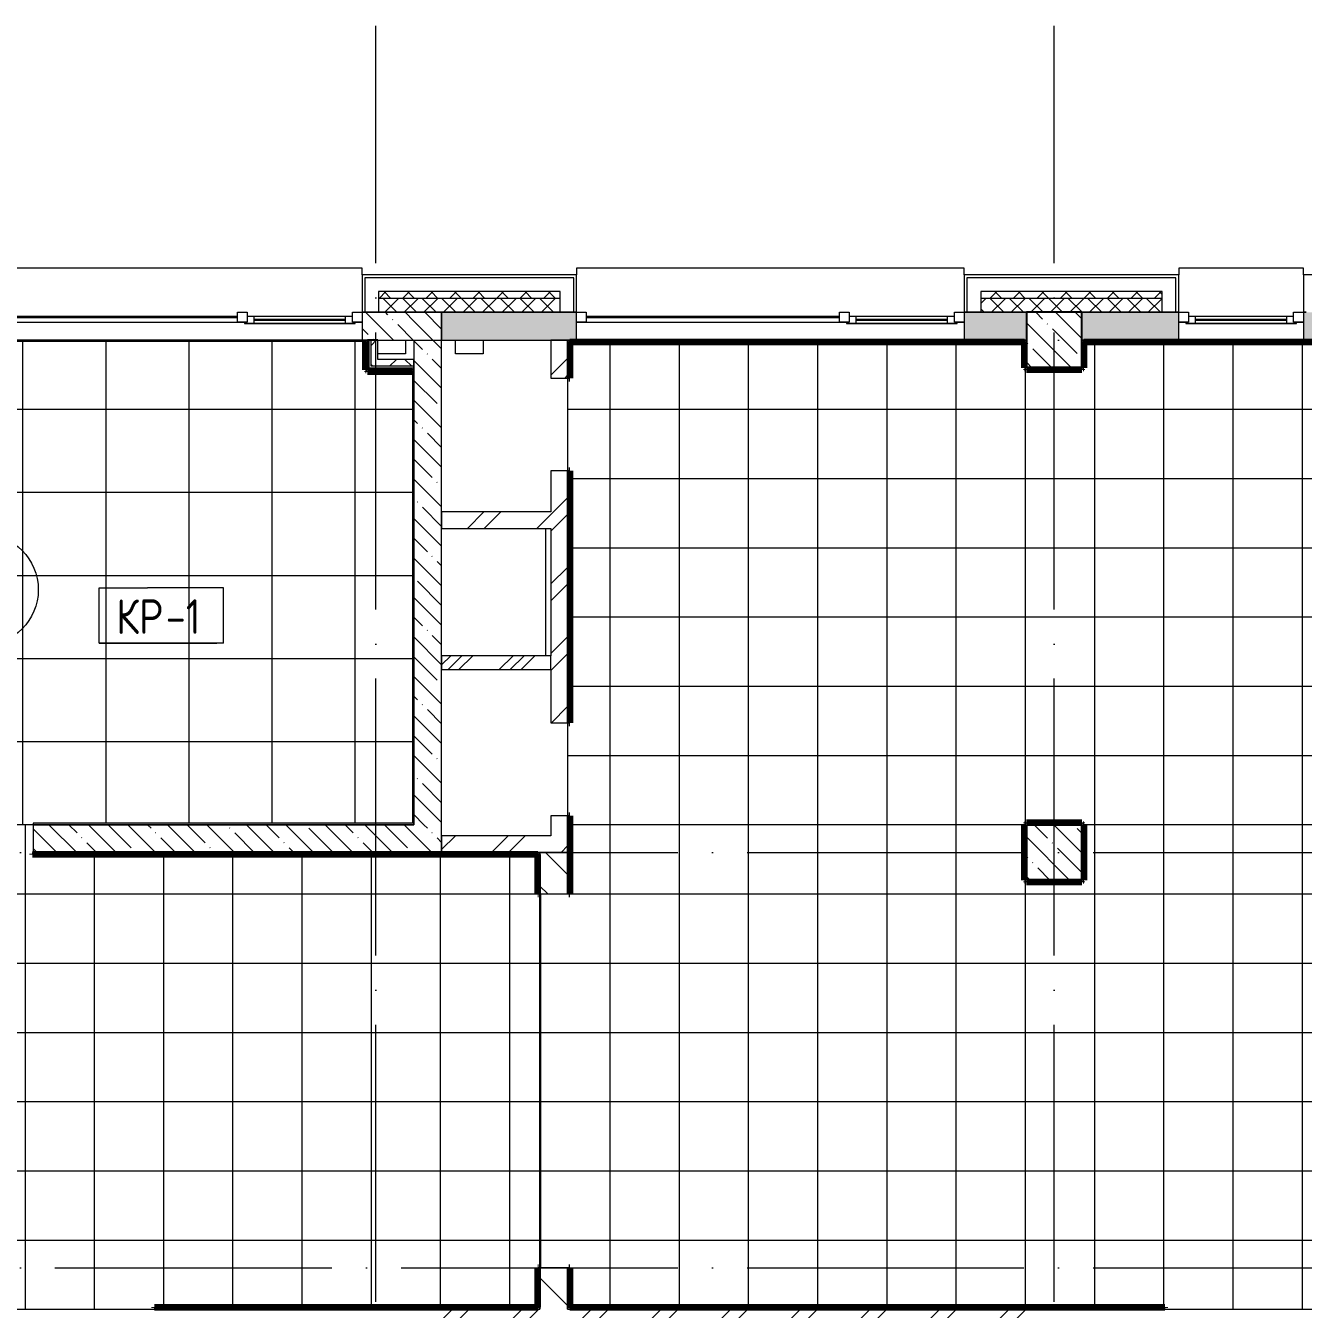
# Model space of a CAD drawing. Header units: millimetres. Extents: x 97 to 215964, y -4577 to 60645.
# Drawn here: x 87518 to 96748, y 51375 to 60645 of the extents above; entities that cross this region are included whole.
import ezdxf

# ---------------------------------------------------------------- set-up
doc = ezdxf.new("R2010")
doc.units = ezdxf.units.MM
doc.linetypes.add('ADSK_Линия сетки', pattern=[2500, 2000, -250, 0, -250])
for name, color, linetype, lineweight in [('A-AREA-____-IDEN', 2, 'Continuous', 20), ('A-FLOR-____-IDEN', 11, 'Continuous', 20), ('A-FLOR-____-OTLN', 192, 'Continuous', 9), ('A-FLOR-____-PATT', 8, 'Continuous', 9), ('A-GLAZ-____-MCUT', 151, 'Continuous', 9), ('A-GLAZ-____-OTLN', 151, 'Continuous', 9), ('A-WALL-____-MCUT', 113, 'Continuous', 9), ('A-WALL-____-PATT', 111, 'Continuous', 9), ('A-WALL-FNSH-MCUT', 113, 'Continuous', 9), ('I-WALL-____-OTLN', 2, 'Continuous', 9), ('S-COLS-____-MCUT', 52, 'Continuous', 9), ('S-COLS-____-OTLN', 52, 'Continuous', 9), ('S-GRID-____-OTLN', 1, 'Continuous', 9)]:
    doc.layers.add(name, color=color, linetype=linetype, lineweight=lineweight)
doc.styles.add('GOST Common', font='GOST_Common.ttf', dxfattribs={"width": 0.9, "height": 250})
pattern_1 = [(45, (0, 0), (-251.4472, 251.4472), []), (45, (0, 381), (-251.4472, 251.4472), [])]
pattern_2 = [(135, (0, 0), (-142.5612, -142.5612), []), (135, (142.56, 0), (-142.5612, -142.5612), [252.016, -50.403, 3.353, -47.05])]
pattern_3 = [(45, (0, 0), (-141.42136, 141.42136), []), (135, (0, 0), (-141.42136, -141.42136), [])]

# ---------------------------------------------------------------- blocks, each defined once
blk = doc.blocks.new('Окно_СКБ_1Ст1 - 120_Окно_СКБ_1Ст_900_ОК3л-29018700-О_АИ_ПП_8_400_Целиком')
at = {"layer": 'A-GLAZ-____-MCUT', "color": 90}
for p, q in [((-450, -195), (-450, -125)), ((-450, -125), (-380, -125)), ((-380, -125), (-380, -195)), ((380, -155), (-380, -155)), ((-380, -155), (-380, -195)), ((-330, -205), (-330, -155)), ((330, -205), (330, -155)), ((380, -195), (380, -125)), ((380, -125), (450, -125)), ((380, -195), (380, -155)), ((450, -125), (450, -195)), ((-380, -195), (-450, -195)), ((-380, -195), (-400, -195)), ((-400, -195), (-400, -205)), ((-400, -205), (400, -205)), ((400, -205), (-400, -205)), ((450, -195), (380, -195)), ((400, -195), (380, -195)), ((400, -205), (400, -195))]:
    blk.add_line(p, q, dxfattribs=at)
at = {"layer": 'A-GLAZ-____-MCUT', "color": 10, "lineweight": 5}
for p, q in [((-330, -175), (330, -175)), ((330, -185), (-330, -185))]:
    blk.add_line(p, q, dxfattribs=at)
at = {"layer": 'A-GLAZ-____-OTLN', "color": 10, "lineweight": 5}
for p, q in [((-450, -195), (-400, -195)), ((400, -195), (450, -195))]:
    blk.add_line(p, q, dxfattribs=at)
blk = doc.blocks.new('Окно_СКБ_2Ст1 - Окно_СКБ_2Ст_2800_ОК11-29018754-О_АИ_ПП_8_400_Целиком')
at = {"layer": 'A-GLAZ-____-MCUT', "color": 90}
for p, q in [((-1400, -195), (-1400, -125)), ((-1400, -125), (-1330, -125)), ((-1330, -125), (-1330, -195)), ((500, -195), (500, -125)), ((500, -125), (570, -125)), ((570, -125), (570, -195)), ((1330, -155), (570, -155)), ((570, -155), (570, -195)), ((620, -205), (620, -155)), ((1280, -205), (1280, -155)), ((1330, -195), (1330, -125)), ((1330, -125), (1400, -125)), ((1330, -195), (1330, -155)), ((1400, -125), (1400, -195)), ((-1330, -195), (-1400, -195)), ((570, -195), (500, -195)), ((570, -195), (550, -195)), ((550, -195), (550, -205)), ((550, -205), (1350, -205)), ((1350, -205), (550, -205)), ((1400, -195), (1330, -195)), ((1350, -195), (1330, -195)), ((1350, -205), (1350, -195))]:
    blk.add_line(p, q, dxfattribs=at)
at = {"layer": 'A-GLAZ-____-MCUT', "color": 10, "lineweight": 5}
for p, q in [((500, -155), (-1330, -155)), ((500, -165), (-1330, -165)), ((620, -175), (1280, -175)), ((1280, -185), (620, -185))]:
    blk.add_line(p, q, dxfattribs=at)
at = {"layer": 'A-GLAZ-____-OTLN', "color": 10, "lineweight": 5}
for p, q in [((-1400, -195), (550, -195)), ((1350, -195), (1400, -195))]:
    blk.add_line(p, q, dxfattribs=at)
blk = doc.blocks.new('Окно_СКБ_2Ст1 - Окно_СКБ_2Ст_2800_ОК12-29019270-О_АИ_ПП_8_400_Целиком')
at = {"layer": 'A-GLAZ-____-MCUT', "color": 90}
for p, q in [((-1400, -195), (-1400, -125)), ((-1400, -125), (-1330, -125)), ((-1330, -125), (-1330, -195)), ((500, -195), (500, -125)), ((500, -125), (570, -125)), ((570, -125), (570, -195)), ((1330, -155), (570, -155)), ((570, -155), (570, -195)), ((620, -205), (620, -155)), ((1280, -205), (1280, -155)), ((1330, -195), (1330, -125)), ((1330, -125), (1400, -125)), ((1330, -195), (1330, -155)), ((1400, -125), (1400, -195)), ((-1330, -195), (-1400, -195)), ((570, -195), (500, -195)), ((570, -195), (550, -195)), ((550, -195), (550, -205)), ((550, -205), (1350, -205)), ((1350, -205), (550, -205)), ((1400, -195), (1330, -195)), ((1350, -195), (1330, -195)), ((1350, -205), (1350, -195))]:
    blk.add_line(p, q, dxfattribs=at)
at = {"layer": 'A-GLAZ-____-MCUT', "color": 10, "lineweight": 5}
for p, q in [((500, -155), (-1330, -155)), ((500, -165), (-1330, -165)), ((620, -175), (1280, -175)), ((1280, -185), (620, -185))]:
    blk.add_line(p, q, dxfattribs=at)
at = {"layer": 'A-GLAZ-____-OTLN', "color": 10, "lineweight": 5}
for p, q in [((-1400, -195), (550, -195)), ((1350, -195), (1400, -195))]:
    blk.add_line(p, q, dxfattribs=at)
blk = doc.blocks.new('WNW_Отлив1 - Отлив_металлический 2-28596055-О_АИ_ПП_8_400_Целиком')
at = {"layer": 'A-GLAZ-____-OTLN', "color": 10, "lineweight": 5}
for p, q in [((450, 320), (-450, 320)), ((-450, 320), (-450, 270)), ((450, 270), (450, 320))]:
    blk.add_line(p, q, dxfattribs=at)
blk = doc.blocks.new('WNW_Отлив1 - Отлив_металлический 2-28596384-О_АИ_ПП_8_400_Целиком')
at = {"layer": 'A-GLAZ-____-OTLN', "color": 10, "lineweight": 5}
for p, q in [((1400, 320), (-1400, 320)), ((-1400, 320), (-1400, 270)), ((1400, 270), (1400, 320))]:
    blk.add_line(p, q, dxfattribs=at)
blk = doc.blocks.new('BSC_Колонна _Прямоугольная - 400x400-V46-О_АИ_ПП_8_400_Целиком')
at = {"layer": 'S-COLS-____-OTLN', "lineweight": 5}
h = blk.add_hatch(dxfattribs=at)
h.set_pattern_fill('FP_55', color=256, style=0, pattern_type=2)
h.set_pattern_definition([(135, (-36149.98, -54675), (-142.5619, -142.5619), []), (135, (-36007.42, -54675), (-142.5619, -142.5619), [252.016, -50.403, 3.353, -47.05])])
h.paths.add_polyline_path([(-200, -200), (200, -200), (200, 200), (-200, 200)])
at = {"layer": 'S-COLS-____-MCUT', "color": 130, "lineweight": 25}
for p, q in [((200, 200), (-200, 200)), ((-200, 200), (-200, -200)), ((200, -200), (200, 200)), ((-200, -200), (200, -200))]:
    blk.add_line(p, q, dxfattribs=at)
blk = doc.blocks.new('BSC_Колонна _Прямоугольная - 400x400-V52-О_АИ_ПП_8_400_Целиком')
at = {"layer": 'S-COLS-____-OTLN', "lineweight": 5}
h = blk.add_hatch(dxfattribs=at)
h.set_pattern_fill('FP_61', color=256, style=0, pattern_type=2)
h.set_pattern_definition([(135, (-36149.98, -58375), (-142.5619, -142.5619), []), (135, (-36007.42, -58375), (-142.5619, -142.5619), [252.016, -50.403, 3.353, -47.05])])
h.paths.add_polyline_path([(-200, -200), (200, -200), (200, 200), (-200, 200), (-200, -116.8)])
at = {"layer": 'S-COLS-____-MCUT', "color": 130, "lineweight": 25}
for p, q in [((200, 200), (-200, 200)), ((-200, 200), (-200, -200)), ((200, -200), (200, 200)), ((-200, -200), (200, -200))]:
    blk.add_line(p, q, dxfattribs=at)
blk = doc.blocks.new('0083_СОШ675_АР_R22_rvt-1-О_АИ_ПП_8_400_Целиком')
at = {"layer": 'A-WALL-____-PATT', "lineweight": 5}
h = blk.add_hatch(dxfattribs=at)
h.set_pattern_fill('FP_9', color=10, style=0, pattern_type=2)
h.set_pattern_definition([(135, (0, 0), (-84.85281, -84.85281), []), (225, (0, 0), (84.85281, -84.85281), [])])
h.paths.add_polyline_path([(69260, 58675), (69260, 58725), (63140.2, 58725), (63140.2, 58675), (68654.6, 58675)])
h.paths.add_polyline_path([(61700.2, 58675), (61700.2, 58725), (61290, 58725), (61290, 58675), (61422.4, 58675)])
h.paths.add_polyline_path([(60150, 58675), (60150, 58725), (52970.2, 58725), (52970.2, 58675), (59850.2, 58675)])
h.paths.add_polyline_path([(49930.2, 58675), (49930.2, 58725), (48670.2, 58725), (48670.2, 58675), (49788.2, 58675)])
h.paths.add_polyline_path([(51070.2, 58675), (51480.2, 58675), (51480.2, 58725), (51070.2, 58725)])
h.paths.add_polyline_path([(44320.2, 58675), (45630.2, 58675), (45630.2, 58725), (44320.2, 58725)])
h.paths.add_polyline_path([(41280.2, 58675), (41280.2, 58725), (39970.2, 58725), (39970.2, 58675), (40983.8, 58675)])
h.paths.add_polyline_path([(36930, 58675), (36930, 58725), (35620.2, 58725), (35620.2, 58675), (36581.7, 58675)])
h.paths.add_polyline_path([(38468.3, 58675), (38480.2, 58675), (38480.2, 58725), (38070, 58725), (38070, 58675)])
h.paths.add_polyline_path([(32179.5, 58675), (32580.2, 58675), (32580.2, 58725), (31270, 58725), (31270, 58675), (31550.6, 58675)])
h.paths.add_polyline_path([(28230, 58675), (28230, 58725), (24015, 58725), (24015, 58675), (27148.5, 58675)])
h.paths.add_polyline_path([(22025, 58675), (22525, 58675), (22525, 58725), (22025, 58725)])
h.paths.add_polyline_path([(20885, 58675), (20885, 58725), (12870, 58725), (12870, 58675), (20859.7, 58675)])
h.paths.add_polyline_path([(9539.8, 58675), (9830, 58675), (9830, 58725), (8870, 58725), (8870, 58675), (8911, 58675)])
h.paths.add_polyline_path([(7430, 58675), (7430, 58725), (-350, 58725), (-350, 58675), (7024.3, 58675)])
h = blk.add_hatch(dxfattribs=at)
h.set_pattern_fill('FP_16', color=10, style=0, pattern_type=2)
h.set_pattern_definition([(45, (0, 0), (-70.71068, 70.71068), []), (135, (0, 0), (-70.71068, -70.71068), [])])
h.paths.add_polyline_path([(69260, 58575), (69260, 58675), (63140.2, 58675), (63140.2, 58575), (69050, 58575)])
h.paths.add_polyline_path([(61290, 58575), (61700.2, 58575), (61700.2, 58675), (61290, 58675)])
h.paths.add_polyline_path([(59250, 58575), (60150, 58575), (60150, 58675), (52970.2, 58675), (52970.2, 58575), (58850, 58575)])
h.paths.add_polyline_path([(51480.2, 58575), (51480.2, 58675), (51070.2, 58675), (51070.2, 58575)])
h.paths.add_polyline_path([(49650, 58575), (49650, 58575), (49930.2, 58575), (49930.2, 58675), (48670.2, 58675), (48670.2, 58575), (49159.3, 58575)])
h.paths.add_polyline_path([(45350, 58575), (45350, 58575), (45630.2, 58575), (45630.2, 58675), (44320.2, 58675), (44320.2, 58575), (44757.1, 58575)])
h.paths.add_polyline_path([(41250, 58575), (41280.2, 58575), (41280.2, 58675), (39970.2, 58675), (39970.2, 58575), (40983.8, 58575)])
h.paths.add_polyline_path([(38468.3, 58575), (38480.2, 58575), (38480.2, 58675), (38070, 58675), (38070, 58575)])
h.paths.add_polyline_path([(36930, 58575), (36930, 58675), (35620.2, 58675), (35620.2, 58575), (36581.7, 58575)])
h.paths.add_polyline_path([(31725, 58575), (32580.2, 58575), (32580.2, 58675), (31270, 58675), (31270, 58575), (31550.6, 58575)])
h.paths.add_polyline_path([(27075, 58575), (28230, 58575), (28230, 58675), (24015, 58675), (24015, 58575), (25890.7, 58575)])
h.paths.add_polyline_path([(22525, 58575), (22525, 58675), (22025, 58675), (22025, 58575), (22431.9, 58575)])
h.paths.add_polyline_path([(20859.7, 58575), (20885, 58575), (20885, 58675), (12870, 58675), (12870, 58575), (19601.9, 58575)])
h.paths.add_polyline_path([(8870, 58575), (9830, 58575), (9830, 58675), (8870, 58675)])
h.paths.add_polyline_path([(7024.3, 58575), (7430, 58575), (7430, 58675), (-300, 58675), (-300, 58575), (4508.8, 58575)])
h = blk.add_hatch(dxfattribs=at)
h.set_pattern_fill('FP_8', color=10, style=0, pattern_type=2)
h.set_pattern_definition(pattern_2)
h.paths.add_polyline_path([(31150, 58375), (31525, 58375), (31525, 58575), (31150, 58575)])
h.paths.add_polyline_path([(27075, 58375), (28350, 58375), (28350, 58575), (27075, 58575)])
h = blk.add_hatch(dxfattribs=at)
h.set_pattern_fill('FP_8', color=10, style=0, pattern_type=2)
h.set_pattern_definition(pattern_2)
h.paths.add_polyline_path([(31725, 54875), (31725, 58575), (31525, 58575), (31525, 54875)])
h = blk.add_hatch(dxfattribs=at)
h.set_pattern_fill('FP_69', color=10, style=0, pattern_type=2)
h.set_pattern_definition([(50, (0, 0), (364.3679, -31.8783), [38.1, -419.1]), (355, (0, 0), (-70.4859, 382.1133), [30.48, -335.28]), (100.451, (30.36, -2.66), (293.885, 350.2334), [32.38, -356.18]), (46.184, (0, 101.6), (542.1585, -84.0858), [57.15, -628.65]), (96.636, (45.2, 94.6), (474.805, 494.8554), [48.57, -534.27]), (351.184, (0, 101.6), (474.8102, 494.85), [45.72, -502.92]), (21, (50.8, 76.2), (303.2285, -204.5305), [38.1, -419.1]), (326, (50.8, 76.2), (123.6039, 368.376), [30.48, -335.28]), (71.451, (76.07, 59.16), (426.8341, 163.8427), [32.38, -356.18]), (37.5, (0, 0), (6.17665, 169.11015), [16.764, -314.452, 16.764, -323.596, -336.55]), (37.5, (0, 0), (6.17665, 169.11015), [-671.576, 16.764, -319.786]), (7.5, (0, 0), (133.63888, 200.3615), [16.764, -177.292, 16.764, -306.832, -128.27]), (7.5, (0, 0), (133.63888, 200.3615), [-517.652, 16.764, -111.506]), (327.5, (-113.28, 0), (271.18182, -11.45836), [16.764, -110.236, 16.764, -379.476, -525.78]), (327.5, (-113.28, 0), (271.18182, -11.45836), [-523.24, 16.764, -509.016]), (317.5, (-164.08, 0), (296.2585, 50.85285), [16.764, -148.336, 16.764, -246.38, -373.38]), (317.5, (-164.08, 0), (296.2585, 50.85285), [-428.244, 16.764, -356.616])])
h.paths.add_polyline_path([(69050, 58375), (69050, 58575), (63750, 58575), (63750, 58375), (68654.6, 58375)])
h.paths.add_polyline_path([(63309.1, 58375), (63350, 58375), (63350, 58575), (63020.2, 58575), (63020.2, 58375)])
h.paths.add_polyline_path([(61422.4, 58375), (61820.2, 58375), (61820.2, 58575), (61170, 58575), (61170, 58375)])
h.paths.add_polyline_path([(60270, 58375), (60270, 58575), (59250, 58575), (59250, 58375), (59850.2, 58375)])
h.paths.add_polyline_path([(58850, 58375), (58850, 58575), (54750, 58575), (54750, 58375), (58592.5, 58375)])
h.paths.add_polyline_path([(52850.2, 58375), (54350, 58375), (54350, 58575), (52850.2, 58575)])
h.paths.add_polyline_path([(51045.9, 58375), (51600.2, 58375), (51600.2, 58575), (50950.2, 58575), (50950.2, 58375)])
h.paths.add_polyline_path([(49650, 58375), (49650, 58575), (48550.2, 58575), (48550.2, 58375), (49159.3, 58375)])
h.paths.add_polyline_path([(50050, 58375), (50050.2, 58375), (50050, 58575)])
h.paths.add_polyline_path([(44757.1, 58375), (45350, 58375), (45350, 58575), (44200.2, 58575), (44200.2, 58375)])
h.paths.add_polyline_path([(41400.2, 58375), (41400.2, 58575), (41250, 58575), (41250, 58375)])
h.paths.add_polyline_path([(40355, 58375), (40850, 58375), (40850, 58575), (39850.2, 58575), (39850.2, 58375)])
h.paths.add_polyline_path([(37050, 58375), (37050, 58575), (36350, 58575), (36350, 58375), (36581.7, 58375)])
h.paths.add_polyline_path([(37950, 58375), (38600.2, 58375), (38600.2, 58575), (37950, 58575)])
h.paths.add_polyline_path([(35950, 58375), (35950, 58575), (35500.2, 58575), (35500.2, 58375)])
h.paths.add_polyline_path([(32700.2, 58375), (32700.2, 58575), (31725, 58575), (31725, 58375), (32179.5, 58375)])
h = blk.add_hatch(dxfattribs=at)
h.set_pattern_fill('FP_17', color=252, style=0, pattern_type=2)
h.set_pattern_definition(pattern_3)
h.paths.add_polyline_path([(31265, 58185), (31265, 58375.1), (31215, 58375.1), (31215, 58185)])
h = blk.add_hatch(dxfattribs=at)
h.set_pattern_fill('FP_7', color=10, style=0, pattern_type=2)
h.set_pattern_definition(pattern_1)
h.paths.add_polyline_path([(32635, 54795), (32635, 54940), (32515, 54940), (32515, 54795)])
h.paths.add_polyline_path([(32515, 55610), (32635, 55610), (32635, 57430), (32515, 57430), (32515, 55995)])
h.paths.add_polyline_path([(32635, 58100), (32635, 58375), (32515, 58375), (32515, 58100)])
h = blk.add_hatch(dxfattribs=at)
h.set_pattern_fill('FP_17', color=252, style=0, pattern_type=2)
h.set_pattern_definition(pattern_3)
h.paths.add_polyline_path([(31525, 58185), (31525, 58235), (31265, 58235), (31265, 58185)])
h = blk.add_hatch(dxfattribs=at)
h.set_pattern_fill('FP_7', color=10, style=0, pattern_type=2)
h.set_pattern_definition(pattern_1)
h.paths.add_polyline_path([(31725, 57015), (32515, 57015), (32515, 57135), (31725, 57135)])
h = blk.add_hatch(dxfattribs=at)
h.set_pattern_fill('FP_11', color=10, style=0, pattern_type=2)
h.set_pattern_definition([(45, (0, 0), (-224.5064, 224.5064), []), (45, (79.38, 0), (0, 449.0128), []), (45, (-79.38, 0), (0, 449.0128), [])])
h.paths.add_polyline_path([(31725, 55995), (32515, 55995), (32515, 56095), (31725, 56095)])
h = blk.add_hatch(dxfattribs=at)
h.set_pattern_fill('FP_8', color=10, style=0, pattern_type=2)
h.set_pattern_definition(pattern_2)
h.paths.add_polyline_path([(31725, 54675), (31725, 54875), (28775, 54875), (28775, 54675), (29664, 54675)])
h.paths.add_polyline_path([(26875, 54675), (27275, 54675), (27275, 54875), (26875, 54875), (26875, 54838.6)])
h = blk.add_hatch(dxfattribs=at)
h.set_pattern_fill('FP_7', color=10, style=0, pattern_type=2)
h.set_pattern_definition(pattern_1)
h.paths.add_polyline_path([(31725, 54675), (32635, 54675), (32635, 54795), (31725, 54795)])
h = blk.add_hatch(dxfattribs=at)
h.set_pattern_fill('FP_10', color=10, style=0, pattern_type=2)
h.set_pattern_definition([(135, (0, 0), (-141.42136, -141.42136), [])])
h.paths.add_polyline_path([(32635, 51375), (32635, 51675), (32435, 51675), (32435, 51375), (32494, 51375)])
h.paths.add_polyline_path([(32635, 54375), (32635, 54675), (32435, 54675), (32435, 54375)])
h = blk.add_hatch(dxfattribs=at)
h.set_pattern_fill('FP_7', color=10, style=0, pattern_type=2)
h.set_pattern_definition(pattern_1)
h.paths.add_polyline_path([(35950, 51125), (35950, 51375), (31460, 51375), (31460, 51125), (35830, 51125)])
at = {"layer": 'A-FLOR-____-OTLN', "color": 90}
for p, q in [((31265, 58374.8), (31464.8, 58374.8)), ((31464.8, 58374.8), (31464.8, 58274.8)), ((31825, 58274.8), (31825, 58374.8)), ((31825, 58374.8), (32025, 58374.8)), ((32025, 58374.8), (32025, 58274.8)), ((31464.8, 58274.8), (31265, 58274.8)), ((32025, 58274.8), (31825, 58274.8)), ((32475, 57015), (32475, 56095))]:
    blk.add_line(p, q, dxfattribs=at)
at = {"layer": 'A-WALL-____-MCUT', "color": 10, "lineweight": 5}
for p, q in [((31170, 58825), (31170, 58575)), ((32680.2, 58825), (31170, 58825)), ((32680.2, 58575), (32680.2, 58825)), ((35520.2, 58825), (35520.2, 58575)), ((37030, 58825), (35520.2, 58825)), ((37030, 58575), (37030, 58825)), ((31270, 58725), (31270, 58675)), ((32580.2, 58725), (31270, 58725)), ((32580.2, 58675), (32580.2, 58725)), ((35620.2, 58725), (35620.2, 58675)), ((36930, 58725), (35620.2, 58725)), ((36930, 58675), (36930, 58725)), ((31270, 58675), (31270, 58575)), ((32580.2, 58675), (31270, 58675)), ((32580.2, 58575), (32580.2, 58675)), ((35620.2, 58675), (35620.2, 58575)), ((36930, 58675), (35620.2, 58675)), ((36930, 58575), (36930, 58675)), ((31202.5, 58172.5), (31202.5, 58375.1)), ((31215, 58172.5), (31202.5, 58172.5)), ((31265, 58172.5), (31215, 58172.5)), ((31525, 58172.5), (31265, 58172.5)), ((32515, 55995), (32515, 56095)), ((32635, 54675), (32435, 54675))]:
    blk.add_line(p, q, dxfattribs=at)
at = {"layer": 'A-WALL-____-MCUT', "color": 50, "lineweight": 13}
for p, q in [((31150, 58575), (31170, 58575)), ((31150, 58575), (31150, 58375)), ((31170, 58575), (31150, 58575)), ((31170, 58575), (31270, 58575)), ((31270, 58575), (31170, 58575)), ((31270, 58575), (31525, 58575)), ((31525, 58575), (31270, 58575)), ((31725, 58575), (31525, 58575)), ((31725, 58575), (32580.2, 58575)), ((31725, 54875), (31725, 58575)), ((31725, 58575), (31725, 58375)), ((32580.2, 58575), (31725, 58575)), ((32580.2, 58575), (32680.2, 58575)), ((32680.2, 58575), (32580.2, 58575)), ((32680.2, 58575), (32700.2, 58575)), ((32700.2, 58575), (32680.2, 58575)), ((32700.2, 58375), (32700.2, 58575)), ((35500.2, 58575), (35520.2, 58575)), ((35500.2, 58575), (35500.2, 58375)), ((35520.2, 58575), (35500.2, 58575)), ((35520.2, 58575), (35620.2, 58575)), ((35620.2, 58575), (35520.2, 58575)), ((35620.2, 58575), (35950, 58575)), ((35950, 58575), (35620.2, 58575)), ((36350, 58575), (36930, 58575)), ((36930, 58575), (36350, 58575)), ((36930, 58575), (37030, 58575)), ((37030, 58575), (36930, 58575)), ((37030, 58575), (37050, 58575)), ((37050, 58575), (37030, 58575)), ((37050, 58375), (37050, 58575)), ((37950, 58575), (37970, 58575)), ((37950, 58575), (37950, 58375)), ((37970, 58575), (37950, 58575)), ((31150, 58375), (31525, 58375)), ((31265, 58375.1), (31215, 58375.1)), ((31215, 58185), (31215, 58375.1)), ((31265, 58235), (31265, 58375.1)), ((31525, 58375), (31525, 54875)), ((31725, 58375), (32700.2, 58375)), ((32635, 58375), (32515, 58375)), ((32515, 58375), (32515, 58100)), ((32635, 58100), (32635, 58375)), ((35500.2, 58375), (35950, 58375)), ((36350, 58375), (37050, 58375)), ((37950, 58375), (38600.2, 58375)), ((31525, 58235), (31265, 58235)), ((31525, 58185), (31525, 58235)), ((31265, 58185), (31215, 58185)), ((31525, 58185), (31265, 58185)), ((32515, 58100), (32635, 58100)), ((32635, 57430), (32515, 57430)), ((32515, 57430), (32515, 57135)), ((32635, 55610), (32635, 57430)), ((32515, 57135), (31725, 57135)), ((31725, 57135), (31725, 57015)), ((31725, 57015), (32515, 57015)), ((32515, 57015), (32515, 56095)), ((32515, 56095), (31725, 56095)), ((31725, 56095), (31725, 55995)), ((31725, 55995), (32515, 55995)), ((32515, 55995), (32515, 55610)), ((32515, 55610), (32635, 55610)), ((32635, 54940), (32515, 54940)), ((32515, 54940), (32515, 54795)), ((32635, 54795), (32635, 54940)), ((31525, 54875), (28775, 54875)), ((28775, 54875), (28775, 54675)), ((31725, 54675), (31725, 54875)), ((32515, 54795), (31725, 54795)), ((31725, 54795), (31725, 54675)), ((32635, 54675), (32635, 54795)), ((28775, 54675), (31725, 54675)), ((31725, 54675), (32435, 54675)), ((32435, 54675), (32435, 54375)), ((32635, 54375), (32635, 54675)), ((32435, 54375), (32635, 54375)), ((32435, 51675), (32435, 51375)), ((32635, 51675), (32435, 51675)), ((32635, 51375), (32635, 51675))]:
    blk.add_line(p, q, dxfattribs=at)
at = {"layer": 'A-WALL-____-MCUT', "color": 90}
blk.add_line((31525, 58575), (31725, 58575), dxfattribs=at)
at = {"layer": 'A-WALL-FNSH-MCUT', "color": 90}
for p, q in [((32700.2, 58845), (31150, 58845)), ((31150, 58845), (31150, 58575)), ((32700.2, 58575), (32700.2, 58845)), ((37050, 58845), (35500.2, 58845)), ((35500.2, 58845), (35500.2, 58575)), ((37050, 58575), (37050, 58845)), ((38600.2, 58845), (37950, 58845)), ((37950, 58845), (37950, 58575)), ((31190, 58375.1), (31190, 58160)), ((31202.5, 58375.1), (31190, 58375.1)), ((31215, 58375.1), (31202.5, 58375.1)), ((31190, 58160), (31202.5, 58160)), ((31202.5, 58160), (31215, 58160)), ((31215, 58160), (31265, 58160)), ((31265, 58160), (31525, 58160)), ((31525, 58172.5), (31525, 58185)), ((31525, 58160), (31525, 58172.5))]:
    blk.add_line(p, q, dxfattribs=at)
at = {"layer": 'I-WALL-____-OTLN', "color": 90}
for p, q in [((31150, 58375), (28350, 58375)), ((35500.2, 58375), (32700.2, 58375))]:
    blk.add_line(p, q, dxfattribs=at)
at = {"layer": 'A-GLAZ-____-OTLN', "color": 90, "lineweight": 9}
for name, p in [('WNW_Отлив1 - Отлив_металлический 2-28596384-О_АИ_ПП_8_400_Целиком', (29750, 58575)), ('WNW_Отлив1 - Отлив_металлический 2-28596384-О_АИ_ПП_8_400_Целиком', (34100.2, 58575)), ('WNW_Отлив1 - Отлив_металлический 2-28596055-О_АИ_ПП_8_400_Целиком', (37500, 58575)), ('Окно_СКБ_2Ст1 - Окно_СКБ_2Ст_2800_ОК12-29019270-О_АИ_ПП_8_400_Целиком', (29750, 58700)), ('Окно_СКБ_2Ст1 - Окно_СКБ_2Ст_2800_ОК11-29018754-О_АИ_ПП_8_400_Целиком', (34100.2, 58700)), ('Окно_СКБ_1Ст1 - 120_Окно_СКБ_1Ст_900_ОК3л-29018700-О_АИ_ПП_8_400_Целиком', (37500, 58700))]:
    blk.add_blockref(name, p, dxfattribs=at)
at = {"layer": 'S-COLS-____-OTLN', "color": 90, "lineweight": 9}
for name, p in [('BSC_Колонна _Прямоугольная - 400x400-V52-О_АИ_ПП_8_400_Целиком', (36150, 58375)), ('BSC_Колонна _Прямоугольная - 400x400-V46-О_АИ_ПП_8_400_Целиком', (36150, 54675))]:
    blk.add_blockref(name, p, dxfattribs=at)
blk = doc.blocks.new('ADSK_Марка_Перекрытие - Типоразмер_ADSK_Марка-158127-О_АИ_ПП_8_400_Целиком')
at = {"layer": 'A-FLOR-____-IDEN'}
for p, q in [((-4.5, 4), (-1, 4)), ((-4.5, 0), (-4.5, 4)), ((4.5, 4), (-1, 4)), ((4.5, 0), (4.5, 4)), ((4.5, 0), (-4.5, 0)), ((-4.5, 0), (4, 0))]:
    blk.add_line(p, q, dxfattribs=at)
blk = doc.blocks.new('ADSK_Марка_Помещение_ОдноЗначение - Номер-159740-О_АИ_ПП_8_400_Целиком')
at = {"layer": 'A-AREA-____-IDEN'}
blk.add_circle((0, 0), 4, dxfattribs=at)

msp = doc.modelspace()

# ---------------------------------------------------------------- hatches: boundary and pattern name
at = {"layer": 'A-FLOR-____-PATT'}
h = msp.add_hatch(dxfattribs=at)
h.set_pattern_fill('FP_198', color=256, style=0, pattern_type=2)
h.set_pattern_definition([(0, (75015.37, 54875), (0, 500), []), (90, (75015.37, 54875), (-500, 3e-14), [])])
h.paths.add_polyline_path([(67497.865903, 54675.000586), (67497.865903, 54874.998278), (65857.887824, 54874.997327), (65857.887824, 54675)])
h.paths.add_polyline_path([(58997.877039, 51374.999414), (61497.865903, 51374.999414), (61497.865903, 51390), (73547.909746, 51390), (73547.909746, 51375), (76047.909746, 51374.999414), (76047.909746, 51390), (76847.887824, 51390), (76847.887824, 51375), (79347.887824, 51374.999414), (79347.887824, 51390), (85947.887824, 51390), (85947.887824, 51375), (88447.887824, 51375), (88447.887824, 51390), (91217.865903, 51390), (91217.865903, 51674.999707), (91232.865903, 51674.999707), (91232.865903, 54374.999707), (91217.865903, 54374.999707), (91217.865903, 54660.000586), (87567.865903, 54660.267855), (87567.865903, 54675.000586), (87572.865903, 54675.000586), (87572.727233, 54875), (86072.887824, 54875), (86072.865903, 54675), (86067.865903, 54675), (86067.865903, 54660.000586), (83722.865903, 54660.000586), (83722.865903, 54665.000586), (83712.865903, 54665.000586), (83712.865903, 54675.000586), (83707.865903, 54675), (83707.865903, 57260), (82952.865903, 57260), (82952.865903, 57265), (82942.865903, 57265), (82942.865903, 57274.999414), (82937.865903, 57274.999414), (82937.865903, 58360), (81472.865903, 58360), (81472.865903, 58199.999414), (81454.865903, 58199.999414), (81454.865903, 58160.000586), (81449.865903, 58160.000586), (81449.865903, 58150.000586), (81439.865903, 58150.000586), (81439.865903, 58145.000586), (81212.865903, 58145.000586), (81212.865903, 58064.999414), (81197.887824, 58064.999414), (81197.887824, 57014.999414), (81212.865903, 57014.999414), (81212.865903, 54675), (81207.865903, 54675), (81207.865903, 54665.000586), (81197.865903, 54665.000586), (81196.736835, 54660.000586), (77670.156824, 54660.000586), (77670.156824, 54655.000586), (77168.506824, 54655.000586), (77168.506824, 54660.000586), (74557.887824, 54660.000586), (74557.887824, 54675), (74547.903648, 54675), (74547.903648, 54795), (73507.887824, 54793.858951), (73507.887824, 54660.000586), (72397.903648, 54660.000586), (72397.347315, 54665.000586), (72387.903648, 54665.000586), (72387.903648, 54675), (72382.903648, 54675), (72382.903648, 58274.820414), (72127.634255, 58274.820414), (72127.634255, 58360.000586), (68167.882899, 58360.000586), (68167.882899, 58274.820414), (67912.865903, 58274.820414), (67912.865903, 54675), (67907.865903, 54675), (67907.865903, 54665.000586), (67897.865903, 54665.000586), (67897.865903, 54660.000586), (67497.887824, 54660.000586), (67497.861097, 54675.000586), (65857.887824, 54675), (65857.887824, 54660.000586), (58897.865903, 54660.000586), (58897.865903, 54389.998828), (58812.865903, 54389.998828), (58812.865903, 51625.272332), (58897.865903, 51625.272332), (58897.865903, 51390), (58997.865903, 51390), (58997.865903, 51375)])
h.paths.add_polyline_path([(63827.596882, 51374.999414), (63827.593201, 51375), (63707.596601, 51375)])
h = msp.add_hatch(dxfattribs=at)
h.set_pattern_fill('FP_169', color=256, style=0, pattern_type=2)
h.set_pattern_definition([(90, (88097.9, 56675), (-600, 4e-14), []), (180, (88097.9, 56675), (7e-14, -600), [])])
h.paths.add_polyline_path([(90322.865903, 54875.000586), (90322.887238, 54875.000586), (90322.865903, 54875.021922)])
h.paths.add_polyline_path([(86072.887824, 54875.000586), (87572.887824, 54875.000586), (87572.887824, 54885.000586), (90312.865903, 54885.021922), (90312.865903, 58145.000586), (89987.865903, 58145.000586), (89987.865903, 58150.000586), (89977.865903, 58150.000586), (89977.865903, 58160.000586), (89972.865903, 58161.137223), (89972.865903, 58365.000586), (87162.887824, 58365.000586), (87162.887824, 57994.999414), (87157.887824, 57994.999414), (87157.887824, 57984.999414), (87147.887824, 57984.999414), (87147.887824, 57979.999414), (85882.865903, 57979.999414), (85882.88841, 54885.000586), (86072.887824, 54885.000586)])
h.paths.add_polyline_path([(85672.887824, 56140.059081), (85867.865903, 56140.059081), (85867.865903, 57490.059081), (85672.887824, 57490.059081), (85672.887824, 56792.672901)])
h.paths.add_polyline_path([(85887.887824, 57994.999414), (85887.887824, 57997.999414), (85872.887824, 57997.999414), (85872.887824, 57994.999414), (85882.865903, 57994.999414)])
h.paths.add_polyline_path([(90322.865903, 58145.000586), (90322.887824, 58145.000586), (90322.865903, 58150.000586)])
h = msp.add_hatch(dxfattribs=at)
h.set_pattern_fill('FP_199', color=256, style=0, pattern_type=2)
h.set_pattern_definition([(0, (109740.37, 54875), (0, 500), []), (90, (109740.37, 54875), (-500, 3e-14), [])])
h.paths.add_polyline_path([(113347.887824, 51375.000586), (113347.915173, 51374.999414), (113617.089904, 51374.999414)])
h.paths.add_polyline_path([(125947.887824, 51374.999414), (125947.887824, 51390.000586), (128047.865903, 51390.000586), (128047.865903, 54660.000586), (126587.910289, 54660.000586), (126587.910289, 54675), (125487.910289, 54675), (125487.910289, 54660.000586), (124717.887824, 54660.000586), (124717.881378, 54795), (123727.865903, 54795), (123727.865903, 54675), (123617.887824, 54675), (123617.887824, 54660.000586), (122562.875878, 54660.000586), (122562.875878, 54475), (122557.875878, 54475), (122557.875878, 54465), (122547.875878, 54465), (122547.865903, 54460), (122147.875878, 54460), (122147.865903, 54465), (122137.875878, 54465), (122137.875878, 54474.999414), (122132.875878, 54474.999414), (122132.875878, 58274.820999), (121887.875878, 58274.820999), (121887.875878, 58360.011786), (120477.865903, 58360.011786), (120477.865903, 58109.999414), (120462.865903, 58109.999414), (120462.887824, 57009.999414), (120477.865903, 57009.999414), (120477.865903, 54675.000586), (120472.865903, 54675.000586), (120472.865903, 54665.000586), (120462.865903, 54665.000586), (120462.865903, 54660.000586), (118062.865903, 54660.000586), (118062.865903, 54475.000586), (118057.865903, 54475), (118057.865903, 54465.000586), (118047.865903, 54465.000586), (118047.865903, 54460.000586), (117647.865903, 54460.000586), (117647.865903, 54465.000586), (117637.865903, 54465.000586), (117637.865903, 54475.000586), (117632.865903, 54475.000586), (117632.865903, 54655.001172), (117105.666932, 54655.001172), (117105.666932, 54660.000586), (113562.865903, 54660.000586), (113562.865903, 54475.000586), (113557.865903, 54475), (113557.865903, 54465.000586), (113547.865903, 54465.000586), (113547.865903, 54460.000586), (113147.865903, 54460.000586), (113147.865903, 54465.000586), (113137.865903, 54465.000586), (113137.865903, 54474.999414), (113132.865903, 54474.999414), (113132.865903, 54660.000586), (112277.865903, 54660.000586), (112277.865903, 54665.000586), (112267.865903, 54665.000586), (112267.865903, 54675.000586), (112262.865903, 54675.874627), (112262.865903, 55039.999414), (112277.865903, 55039.999414), (112277.865903, 55709.999414), (112262.865903, 55709.999414), (112262.865903, 56254.999414), (112277.865903, 56254.999414), (112277.865903, 56924.999414), (112262.865903, 56924.999414), (112262.865903, 57369.999414), (112277.865903, 57369.999414), (112277.865903, 58039.999414), (112262.865903, 58039.999414), (112262.865903, 58360), (108863.094875, 58360), (108863.094875, 58168.000586), (108858.094875, 58168.000586), (108858.094875, 58158.000586), (108848.094875, 58158.000586), (108847.865756, 58153.000586), (108447.865903, 58153.000586), (108447.844094, 58158.000586), (108437.865903, 58158.000586), (108437.865903, 58168.000586), (108432.865903, 58168.000586), (108432.865903, 58360), (104563.094875, 58360), (104563.094875, 58168.000586), (104558.094875, 58168.000586), (104558.094875, 58158.000586), (104548.094875, 58158.000586), (104547.865903, 58153.000586), (104147.887824, 58153.000586), (104147.844094, 58158.000586), (104137.887824, 58158.000586), (104137.887824, 58168.000586), (104132.887824, 58168.000586), (104132.887824, 58360), (100063.094875, 58360), (100063.094875, 58168.001172), (100058.094875, 58168.001172), (100058.094875, 58158.001172), (100048.094875, 58158.001172), (100047.844127, 58153.001172), (99647.865903, 58153.001172), (99647.844094, 58158.001172), (99637.865903, 58158.001172), (99637.865903, 58168.001172), (99632.865903, 58168.001172), (99632.865903, 58360.05818), (95163.116796, 58359.997374), (95163.116796, 58175.000586), (95158.116796, 58175), (95158.116796, 58165.000586), (95148.116796, 58165.000586), (95147.865803, 58160.000586), (94747.865903, 58160.000586), (94747.83858, 58165.000586), (94737.865903, 58165.000586), (94737.865903, 58175.000586), (94732.865903, 58175.903658), (94732.865903, 58360.05818), (91447.865903, 58359.153685), (91447.865903, 58099.999414), (91432.865903, 58099.999414), (91432.887824, 57429.999414), (91447.865903, 57429.999414), (91447.865903, 55609.999414), (91432.865903, 55609.999414), (91432.887824, 54939.999414), (91447.865903, 54939.999414), (91447.865903, 54374.999707), (91232.865903, 54374.999707), (91232.887824, 51674.999707), (91447.865903, 51674.999707), (91448.898748, 51390.000586), (95747.865903, 51390.000586), (95748.201936, 51374.999414), (98247.865903, 51374.999414), (98247.865903, 51390.000586), (105097.887824, 51390.000586), (105097.887824, 51375.000586), (106197.887824, 51374.999414), (106197.887824, 51390.000586), (111897.926742, 51390.000586), (111898.372184, 51374.999414), (112997.926742, 51374.999414), (112997.926742, 51390.000586), (114082.887824, 51390.000586), (114082.889081, 51375.000586), (116082.887824, 51374.999414), (116082.887824, 51390.000586), (124847.887824, 51390.000586), (124847.889934, 51375.000586), (124936.928693, 51375.000586)])
h.paths.add_polyline_path([(118167.865903, 51375), (118167.862527, 51375.000586), (118047.887824, 51375.000586)])
h.paths.add_polyline_path([(108586.050442, 54460), (108447.865903, 54460), (108447.865903, 54465), (108437.865903, 54465), (108437.865903, 54475), (108432.865903, 54475), (108432.865903, 54874.999414), (108437.865903, 54875), (108437.865903, 54885), (108447.865903, 54885), (108447.865903, 54890), (108847.843981, 54890), (108847.865903, 54885.000548), (108857.843981, 54885), (108857.843981, 54875), (108862.843981, 54874.124786), (108862.843981, 54474.999414), (108857.843981, 54474.999414), (108857.843981, 54465), (108847.843981, 54465), (108847.843981, 54460), (108763.581251, 54460)])
h.paths.add_polyline_path([(104147.865903, 54460), (104147.865903, 54465), (104137.865903, 54465), (104137.865903, 54474.999414), (104132.865903, 54475), (104132.865903, 54874.999414), (104137.865903, 54875), (104137.865903, 54885), (104147.865903, 54885), (104147.865903, 54890), (104547.843981, 54890), (104547.865903, 54885.000548), (104557.843981, 54885), (104557.843981, 54875), (104562.843981, 54874.999414), (104562.843981, 54475), (104557.843981, 54475), (104557.843981, 54465), (104547.843981, 54465), (104547.843981, 54460), (104484.408705, 54460)])
h.paths.add_polyline_path([(99647.865903, 54460), (99647.865903, 54465), (99637.865903, 54465), (99637.865903, 54475), (99632.865903, 54475), (99632.865903, 54874.999414), (99637.865903, 54875.000586), (99637.865903, 54885.000586), (99647.865903, 54885.000586), (99647.865903, 54890.000586), (100047.865803, 54890.000586), (100047.865903, 54885.000586), (100057.865903, 54885.000586), (100057.865903, 54875.000586), (100062.865903, 54874.999414), (100062.865903, 54475), (100057.865903, 54474.999414), (100057.865903, 54465), (100047.865903, 54465), (100047.865903, 54460), (100006.182048, 54460)])
h.paths.add_polyline_path([(94747.865903, 54460.000586), (94747.865903, 54465.000586), (94737.865903, 54465.000586), (94737.865903, 54475.000586), (94732.865903, 54475.000586), (94732.865903, 54875.000586), (94737.865903, 54875.000586), (94737.865903, 54885.000586), (94747.865903, 54885.000586), (94747.865903, 54890.000586), (95147.865903, 54890.000586), (95147.865903, 54885.000586), (95157.865903, 54885.000586), (95157.865903, 54875.000586), (95162.865903, 54874.999414), (95162.865903, 54474.999414), (95157.865903, 54474.999414), (95157.865903, 54465.000586), (95147.865903, 54465.000586), (95147.865903, 54460.000586), (95129.869685, 54460.000586)])
h.paths.add_polyline_path([(104183.890913, 58168.000586), (104548.094389, 58168.001072), (104547.865903, 58175), (104147.887824, 58174.638313), (104148.692441, 58168.000586)])
h.paths.add_polyline_path([(108847.017489, 58168.000586), (108848.094875, 58168.000586), (108847.865903, 58175.000586), (108447.865903, 58175), (108447.865903, 58168.000586), (108586.050442, 58168.000586)])
h.paths.add_polyline_path([(99781.731384, 58168.001172), (100048.094875, 58168.001172), (100047.843981, 58175), (99647.865903, 58175), (99647.865903, 58168.001172)])
h.paths.add_polyline_path([(95147.87909, 58175.000586), (95148.116796, 58175.011151), (95147.865903, 58175.000586)])
at = {"layer": 'A-WALL-____-PATT'}
for points in [[(89977.865903, 58365.000586), (89977.865903, 58375.000586), (89947.887824, 58375.000586), (89947.887824, 58365.000586)], [(89977.865903, 58150.000586), (89987.865903, 58150.000586), (89987.865903, 58375.000586), (89977.865903, 58375.000586), (89977.865903, 58258.219171)], [(94747.865903, 58175.000586), (94747.865903, 58365.05818), (94737.865903, 58365.05818), (94737.865903, 58175.000586)], [(95148.116796, 58165.000586), (95158.116796, 58165.000586), (95158.116796, 58375.05818), (95148.116796, 58375.05818), (95148.116796, 58175.000586)], [(99637.865903, 58365.05818), (99647.865903, 58365.05818), (99647.865903, 58375.05818), (95158.116796, 58375.05818), (95158.116796, 58365.05818), (99152.851451, 58365.05818)], [(90312.865903, 58150.000586), (90322.865903, 58150.000586), (90322.865903, 58160.000586), (89987.865903, 58160.000586), (89987.865903, 58150.000586)], [(90322.865903, 54885.000586), (90322.865903, 58150.000586), (90312.865903, 58150.000586), (90312.865903, 54885.000586)], [(94750.691922, 58165.000586), (95148.116796, 58165.000586), (95147.865903, 58175.000586), (94737.865903, 58175.000586), (94737.865903, 58165.000586), (94747.865903, 58165.000586)], [(95147.865903, 54875.000586), (95147.865903, 54885.000586), (94737.865903, 54885.000586), (94737.865903, 54875.000586), (94747.865903, 54875.000586)], [(95157.865903, 54475.000586), (95157.865903, 54885.000586), (95147.865903, 54885.000586), (95147.865903, 54475.000586)], [(94747.865903, 54465.000586), (94747.865903, 54875), (94737.865917, 54875), (94737.865903, 54465.000586)], [(91222.865903, 54665.000586), (91222.865903, 54675.000586), (87757.865903, 54675.000586), (87757.865903, 54665.000586), (90977.412326, 54665.000586)], [(95147.865903, 54465.000586), (95157.865903, 54465.000586), (95157.865903, 54475.000586), (94747.865903, 54475), (94747.865903, 54465.000586)], [(95437.865903, 51375.000586), (95437.865903, 51385.000586), (91432.865903, 51385.000586), (91432.865903, 51375.000586), (94750.691922, 51375.000586)]]:
    msp.add_hatch(color=7, dxfattribs=at).paths.add_polyline_path(points)
h = msp.add_hatch(color=7, dxfattribs=at)
h.paths.add_polyline_path([(91442.865903, 51385.000586), (91442.865903, 51674.999707), (91432.865903, 51674.999707), (91432.865903, 51385.000586)])
h.paths.add_polyline_path([(91442.865903, 54374.999707), (91442.865903, 54939.999414), (91432.865903, 54939.999414), (91432.865903, 54374.999707)])
h.paths.add_polyline_path([(91442.865903, 55609.999414), (91442.865903, 57429.999414), (91432.865903, 57429.999414), (91432.865903, 55609.999414)])
h.paths.add_polyline_path([(91432.865903, 58099.999414), (91442.865903, 58099.999414), (91442.865903, 58375), (91432.865903, 58375)])
h = msp.add_hatch(color=7, dxfattribs=at)
h.paths.add_polyline_path([(94737.865903, 58365.05818), (94747.865903, 58365.05818), (94747.865903, 58375.05818), (94298.116796, 58375.05818), (94298.116796, 58365.05818)])
h.paths.add_polyline_path([(91442.865903, 58365.05818), (91498.116796, 58365.05818), (91498.116796, 58375.05818), (91442.865903, 58375.05818)])
h = msp.add_hatch(color=7, dxfattribs=at)
h.paths.add_polyline_path([(90322.865903, 54875.000586), (90322.865903, 54885.000586), (87572.887824, 54885.000586), (87572.887824, 54875.000586), (88461.892595, 54875.000586)])
h.paths.add_polyline_path([(86072.887824, 54875.000586), (86072.887824, 54885.000586), (85882.865903, 54885.000586), (85882.865903, 54875.000586), (85946.372864, 54875.000586)])
h = msp.add_hatch(color=7, dxfattribs=at)
h.paths.add_polyline_path([(87757.865903, 54665.000586), (87757.865903, 54675.000586), (87567.865903, 54675.000586), (87567.865903, 54665.000586)])
h.paths.add_polyline_path([(85946.372864, 54665.000586), (86067.865903, 54665.000586), (86067.865903, 54675.000586), (85857.865903, 54675.000586), (85857.865903, 54665.000586)])
h = msp.add_hatch(color=7, dxfattribs=at)
h.paths.add_polyline_path([(91222.865903, 51375), (91232.865903, 51375), (91232.865903, 51674.999707), (91222.865903, 51674.999707), (91222.865903, 51385)])
h.paths.add_polyline_path([(91232.865903, 54374.999707), (91232.865903, 54675.000586), (91222.865903, 54675.000586), (91222.865903, 54374.999707)])
h = msp.add_hatch(color=7, dxfattribs=at)
h.paths.add_polyline_path([(91222.865903, 51375), (91222.865903, 51385), (88447.887824, 51385), (88447.887824, 51375), (90977.412326, 51375)])
h.paths.add_polyline_path([(85947.887824, 51375), (85947.887824, 51385), (79347.887824, 51385), (79347.887824, 51375), (85946.372864, 51375.002295)])
h.paths.add_polyline_path([(76847.887824, 51375), (76847.887824, 51385), (76047.909746, 51385), (76047.909746, 51375)])
h.paths.add_polyline_path([(73547.909746, 51375), (73547.909746, 51385), (61497.865903, 51385), (61497.865903, 51375), (73368.77421, 51375)])
h.paths.add_polyline_path([(58797.865903, 51375), (58997.865903, 51375), (58997.865903, 51385), (58797.865903, 51385)])
h = msp.add_hatch(color=7, dxfattribs=at)
h.paths.add_polyline_path([(98537.865903, 51375.000586), (98537.865903, 51385.000586), (98247.865903, 51385.000586), (98247.865903, 51375.000586), (98523.971519, 51375.000586)])
h.paths.add_polyline_path([(95747.865903, 51375.000586), (95747.865903, 51385.000586), (95437.865903, 51385.000586), (95437.865903, 51375.000586)])

# ---------------------------------------------------------------- linework, layer by layer
at = {"layer": 'A-FLOR-____-OTLN'}
for p, q in [((91432.865903, 58099.999414), (91432.865903, 57429.999414)), ((91432.865903, 55609.999414), (91432.865903, 54939.999414)), ((87572.887824, 54875), (86072.887824, 54875)), ((91232.865903, 51674.999707), (91232.865903, 54374.999707)), ((91232.865903, 54374.999707), (91232.865903, 51674.999707))]:
    msp.add_line(p, q, dxfattribs=at)
at = {"layer": 'A-WALL-____-MCUT', "color": 7}
for p, q in [((89987.865903, 58375.000586), (89947.887824, 58375.000586)), ((89947.887824, 58375.000586), (89947.887824, 58365.000586)), ((89947.887824, 58365.000586), (89977.865903, 58365.000586)), ((89977.865903, 58365.000586), (89977.865903, 58150.000586)), ((89987.865903, 58160.000586), (89987.865903, 58375.000586)), ((91442.865903, 58375), (91432.865903, 58375)), ((91432.865903, 58375), (91432.865903, 58099.999414)), ((91498.116796, 58375.05818), (91442.865903, 58375.05818)), ((91442.865903, 58099.999414), (91442.865903, 58365.05818)), ((91442.865903, 58365.05818), (91498.116796, 58365.05818)), ((91498.116796, 58365.05818), (91498.116796, 58375.05818)), ((94747.865903, 58375.05818), (94298.116796, 58375.05818)), ((94298.116796, 58375.05818), (94298.116796, 58365.05818)), ((94298.116796, 58365.05818), (94737.865903, 58365.05818)), ((94737.865903, 58365.05818), (94737.865903, 58165.000586)), ((95148.116796, 58375.05818), (95148.116796, 58175.000586)), ((99647.865903, 58375.05818), (95148.116796, 58375.05818)), ((95158.116796, 58165.000586), (95158.116796, 58365.05818)), ((95158.116796, 58365.05818), (99637.865903, 58365.05818)), ((89977.865903, 58150.000586), (90312.865903, 58150.000586)), ((90322.865903, 58160.000586), (89987.865903, 58160.000586)), ((90312.865903, 58150.000586), (90312.865903, 54885.000586)), ((90322.865903, 54875.000586), (90322.865903, 58160.000586)), ((94737.865903, 58165.000586), (95158.116796, 58165.000586)), ((91432.865903, 58099.999414), (91442.865903, 58099.999414)), ((91442.865903, 57429.999414), (91432.865903, 57429.999414)), ((91432.865903, 57429.999414), (91432.865903, 55609.999414)), ((91442.865903, 55609.999414), (91442.865903, 57429.999414)), ((91432.865903, 55609.999414), (91442.865903, 55609.999414)), ((90312.865903, 54885.000586), (87572.887824, 54885.000586)), ((87572.887824, 54885.000586), (87572.887824, 54875.000586)), ((91442.865903, 54939.999414), (91432.865903, 54939.999414)), ((91432.865903, 54939.999414), (91432.865903, 54374.999707)), ((91442.865903, 54374.999707), (91442.865903, 54939.999414)), ((95157.865903, 54885.000586), (94737.865903, 54885.000586)), ((94737.865903, 54885.000586), (94737.865903, 54465.000586)), ((95157.865903, 54465.000586), (95157.865903, 54885.000586)), ((87572.887824, 54875.000586), (90322.865903, 54875.000586)), ((87567.865903, 54675.000586), (87567.865903, 54665.000586)), ((91232.865903, 54675.000586), (87567.865903, 54675.000586)), ((87567.865903, 54665.000586), (91222.865903, 54665.000586)), ((91222.865903, 54665.000586), (91222.865903, 54374.999707)), ((91232.865903, 54374.999707), (91232.865903, 54675.000586)), ((94737.865903, 54465.000586), (95157.865903, 54465.000586)), ((91222.865903, 54374.999707), (91232.865903, 54374.999707)), ((91432.865903, 54374.999707), (91442.865903, 54374.999707)), ((91222.865903, 51674.999707), (91222.865903, 51385)), ((91232.865903, 51674.999707), (91222.865903, 51674.999707)), ((91232.865903, 51375), (91232.865903, 51674.999707)), ((91442.865903, 51674.999707), (91432.865903, 51674.999707)), ((91432.865903, 51674.999707), (91432.865903, 51375.000586)), ((91442.865903, 51385.000586), (91442.865903, 51674.999707)), ((91222.865903, 51385), (88447.887824, 51385)), ((88447.887824, 51385), (88447.887824, 51375)), ((88447.887824, 51375), (91232.865903, 51375)), ((91432.865903, 51375.000586), (95747.865903, 51375.000586)), ((95747.865903, 51385.000586), (91442.865903, 51385.000586)), ((95747.865903, 51375.000586), (95747.865903, 51385.000586))]:
    msp.add_line(p, q, dxfattribs=at)
at = {"layer": 'A-WALL-____-MCUT'}
msp.add_line((87757.865903, 54665.000586), (87757.865903, 54675.000586), dxfattribs=at)
at = {"layer": 'I-WALL-____-OTLN'}
for p, q in [((87147.887824, 58375.000586), (89947.887824, 58375.000586)), ((89947.887824, 58365.000586), (87157.887824, 58365.000586)), ((91498.116796, 58375.05818), (94298.116796, 58375.05818)), ((94298.116796, 58365.05818), (91498.116796, 58365.05818))]:
    msp.add_line(p, q, dxfattribs=at)
at = {"layer": 'I-WALL-____-OTLN', "color": 20, "lineweight": 90}
for p, q in [((89972.865903, 58160.000586), (89972.865903, 58365.000586)), ((89972.865903, 58160.000586), (89977.865903, 58160.000586)), ((89987.865903, 58150.000586), (89987.865903, 58145.000586)), ((90312.865903, 58145.000586), (89987.865903, 58145.000586))]:
    msp.add_line(p, q, dxfattribs=at)
at = {"layer": 'I-WALL-____-OTLN', "color": 5, "lineweight": 90}
for p, q in [((91447.865903, 58360.05818), (91447.865903, 58099.999414)), ((94732.865903, 58360.05818), (91447.865903, 58360.05818)), ((94732.865903, 58175.000586), (94732.865903, 58360.05818)), ((99637.865903, 58360.05818), (95163.116796, 58360.05818)), ((95163.116796, 58360.05818), (95163.116796, 58175.000586)), ((94732.865903, 58175.000586), (94737.865903, 58175.000586)), ((94747.865903, 58165.000586), (94747.865903, 58160.000586)), ((95148.116796, 58160.000586), (94747.865903, 58160.000586)), ((95148.116796, 58160.000586), (95148.116796, 58165.000586)), ((95158.116796, 58175.000586), (95163.116796, 58175.000586)), ((91442.865903, 58099.999414), (91447.865903, 58099.999414)), ((91447.865903, 57429.999414), (91442.865903, 57429.999414)), ((91447.865903, 57429.999414), (91447.865903, 55609.999414)), ((91442.865903, 55609.999414), (91447.865903, 55609.999414)), ((91447.865903, 54939.999414), (91442.865903, 54939.999414)), ((91447.865903, 54939.999414), (91447.865903, 54374.999707)), ((94747.865903, 54890.000586), (95147.865903, 54890.000586)), ((94747.865903, 54890.000586), (94747.865903, 54885.000586)), ((95147.865903, 54885.000586), (95147.865903, 54890.000586)), ((94732.865903, 54475.000586), (94732.865903, 54875.000586)), ((94737.865903, 54875.000586), (94732.865903, 54875.000586)), ((95162.865903, 54875.000586), (95157.865903, 54875.000586)), ((95162.865903, 54875.000586), (95162.865903, 54475.000586)), ((87567.865903, 54665.000586), (87567.865903, 54660.000586)), ((91217.865903, 54660.000586), (87567.865903, 54660.000586)), ((91217.865903, 54374.999707), (91217.865903, 54660.000586)), ((94732.865903, 54475.000586), (94737.865903, 54475.000586)), ((94747.865903, 54465.000586), (94747.865903, 54460.000586)), ((95147.865903, 54460.000586), (94747.865903, 54460.000586)), ((95147.865903, 54460.000586), (95147.865903, 54465.000586)), ((95157.865903, 54475.000586), (95162.865903, 54475.000586)), ((91217.865903, 54374.999707), (91222.865903, 54374.999707)), ((91442.865903, 54374.999707), (91447.865903, 54374.999707)), ((91217.865903, 51390), (91217.865903, 51674.999707)), ((91222.865903, 51674.999707), (91217.865903, 51674.999707)), ((91447.865903, 51674.999707), (91442.865903, 51674.999707)), ((91447.865903, 51674.999707), (91447.865903, 51390.000586)), ((88447.887824, 51390), (91217.865903, 51390)), ((88447.887824, 51390), (88447.887824, 51385)), ((91447.865903, 51390.000586), (95747.865903, 51390.000586)), ((95747.865903, 51385.000586), (95747.865903, 51390.000586))]:
    msp.add_line(p, q, dxfattribs=at)
at = {"layer": 'S-GRID-____-OTLN', "linetype": 'ADSK_Линия сетки'}
for p, q in [((90047.887824, -3572.657751), (90047.887824, 60644.999414)), ((94947.887824, -3572.657751), (94947.887824, 60644.999414)), ((55228.336609, 58375.000586), (213876.441901, 58375.000586)), ((55228.336609, 54675.000586), (215146.441901, 54675.000586)), ((55228.336609, 51675.000586), (215146.441901, 51675.000586))]:
    msp.add_line(p, q, dxfattribs=at)

# ---------------------------------------------------------------- block references
at = {"color": 250, "lineweight": 5}
msp.add_blockref('0083_СОШ675_АР_R22_rvt-1-О_АИ_ПП_8_400_Целиком', (58797.887824, 0), dxfattribs=at)
at = {"layer": 'A-AREA-____-IDEN', "xscale": 99.99999999999993, "yscale": 99.99999999999993, "zscale": 99.99999999999993}
msp.add_blockref('ADSK_Марка_Помещение_ОдноЗначение - Номер-159740-О_АИ_ПП_8_400_Целиком', (87209.3789, 56571.876904), dxfattribs=at)
at = {"layer": 'A-FLOR-____-IDEN', "xscale": 99.99999999999993, "yscale": 99.99999999999993, "zscale": 99.99999999999993}
msp.add_blockref('ADSK_Марка_Перекрытие - Типоразмер_ADSK_Марка-158127-О_АИ_ПП_8_400_Целиком', (88497.981372, 56184.917678), dxfattribs=at)

# ---------------------------------------------------------------- texts
at = {"layer": 'A-FLOR-____-IDEN', "lineweight": 9, "char_height": 250, "attachment_point": 1, "style": 'GOST Common'}
for s, insert, width in [('КР', (88171.900526, 56502.755252), 432.91125), ('-1', (88529.088026, 56502.755252), 331.898625)]:
    msp.add_mtext(s, dxfattribs=dict(at, insert=insert, width=width))

doc.saveas('drawing.dxf')
